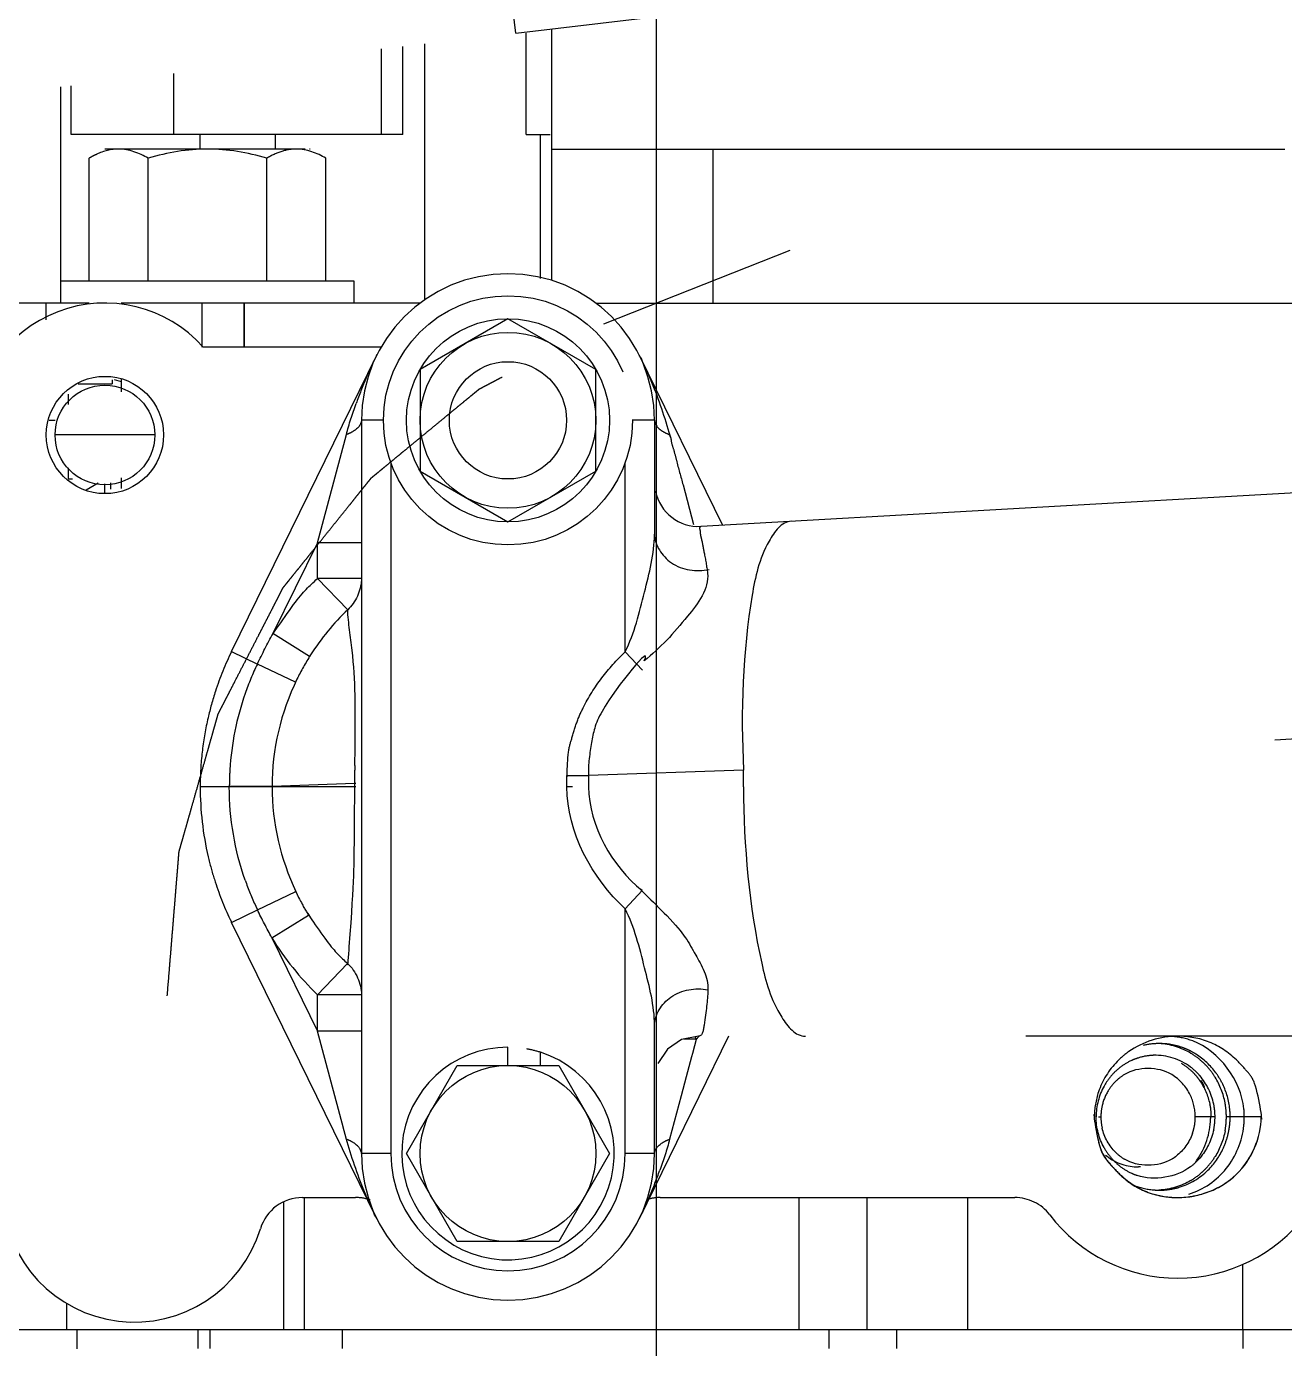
# Model space of a CAD drawing. Header units: millimetres. Extents: x 17886 to 18265, y -8727 to -7321.
# Drawn here: x 17967.622 to 17968.48, y -7871.482 to -7870.581 of the extents above; entities that cross this region are included whole.
import ezdxf

# ---------------------------------------------------------------- set-up
doc = ezdxf.new("R2010")
doc.units = ezdxf.units.MM
doc.linetypes.add('EPL_DASH', pattern=[1, 0.5, -0.5])
for name, color, linetype in [('09__COSM', 7, 'Continuous'), ('2630768_VG06DXF_CONTINUOUS_LINE', 7, 'Continuous'), ('3884027_DKREDXF_CONTINUOUS_LINE', 7, 'Continuous')]:
    doc.layers.add(name, color=color, linetype=linetype)
doc.layers.add('CRTANJE', color=4, linetype='Continuous', lineweight=30)

msp = doc.modelspace()

# ---------------------------------------------------------------- linework, layer by layer
at = {"layer": '09__COSM', "color": 2, "linetype": 'EPL_DASH'}
for p, q in [((17968.01555, -7870.78372), (17968.14268, -7870.73346)), ((17967.76159, -7874.16109), (17967.71776, -7871.24183))]:
    msp.add_line(p, q, dxfattribs=at)
msp.add_open_spline([(17967.71776, -7871.24183), (17967.71826, -7871.2357), (17967.71902, -7871.2265), (17967.72002, -7871.21423), (17967.72077, -7871.20503), (17967.72152, -7871.19583), (17967.72227, -7871.18663), (17967.72303, -7871.17743), (17967.72365, -7871.16976), (17967.72415, -7871.16363), (17967.72447, -7871.15979), (17967.72472, -7871.15673), (17967.72491, -7871.15443), (17967.72509, -7871.15213), (17967.72528, -7871.14983), (17967.72544, -7871.14791), (17967.72555, -7871.14657), (17967.72561, -7871.1458), (17967.72566, -7871.14523), (17967.7257, -7871.14475), (17967.72573, -7871.14436), (17967.72575, -7871.14413), (17967.72576, -7871.14393), (17967.72577, -7871.14381), (17967.72578, -7871.14372), (17967.7258, -7871.14362), (17967.72585, -7871.14346), (17967.72591, -7871.14323), (17967.72602, -7871.14287), (17967.72615, -7871.14241), (17967.72636, -7871.14167), (17967.72662, -7871.14076), (17967.72693, -7871.13966), (17967.72735, -7871.13819), (17967.72787, -7871.13635), (17967.72849, -7871.13415), (17967.72933, -7871.13121), (17967.73037, -7871.12754), (17967.73162, -7871.12313), (17967.73287, -7871.11873), (17967.73454, -7871.11285), (17967.73663, -7871.10551), (17967.73913, -7871.0967), (17967.74163, -7871.08789), (17967.74372, -7871.08054), (17967.74539, -7871.07467), (17967.74664, -7871.07026), (17967.74789, -7871.06586), (17967.74893, -7871.06219), (17967.74977, -7871.05925), (17967.75039, -7871.05705), (17967.75091, -7871.05521), (17967.75133, -7871.05374), (17967.75164, -7871.05264), (17967.75191, -7871.05172), (17967.75211, -7871.05099), (17967.75224, -7871.05053), (17967.75235, -7871.05016), (17967.75241, -7871.04993), (17967.75246, -7871.04977), (17967.75249, -7871.04968), (17967.75253, -7871.0496), (17967.75259, -7871.04949), (17967.75267, -7871.04932), (17967.75278, -7871.04911), (17967.75296, -7871.04878), (17967.75317, -7871.04836), (17967.75343, -7871.04785), (17967.75378, -7871.04718), (17967.75438, -7871.046), (17967.75525, -7871.04432), (17967.75629, -7871.0423), (17967.75733, -7871.04028), (17967.75837, -7871.03826), (17967.75975, -7871.03557), (17967.76148, -7871.03221), (17967.76425, -7871.02682), (17967.76771, -7871.02009), (17967.77187, -7871.01202), (17967.77602, -7871.00394), (17967.77949, -7870.99721), (17967.78226, -7870.99183), (17967.78433, -7870.98779), (17967.78641, -7870.98376), (17967.78849, -7870.97972), (17967.79022, -7870.97635), (17967.7916, -7870.97366), (17967.79264, -7870.97164), (17967.79351, -7870.96996), (17967.7942, -7870.96862), (17967.79472, -7870.96761), (17967.79524, -7870.9666), (17967.79567, -7870.96576), (17967.79602, -7870.96508), (17967.79624, -7870.96466), (17967.79641, -7870.96433), (17967.79654, -7870.96407), (17967.79665, -7870.96386), (17967.79672, -7870.96371), (17967.79677, -7870.96363), (17967.7968, -7870.96357), (17967.79684, -7870.96351), (17967.7969, -7870.96344), (17967.797, -7870.96331), (17967.79715, -7870.96313), (17967.79733, -7870.96291), (17967.79756, -7870.96262), (17967.79786, -7870.96225), (17967.79833, -7870.96167), (17967.79891, -7870.96094), (17967.79962, -7870.96006), (17967.80033, -7870.95918), (17967.80127, -7870.95801), (17967.80244, -7870.95655), (17967.80385, -7870.95479), (17967.80573, -7870.95245), (17967.80808, -7870.94953), (17967.81091, -7870.94602), (17967.81373, -7870.94251), (17967.81655, -7870.939), (17967.82031, -7870.93432), (17967.82501, -7870.92847), (17967.83066, -7870.92145), (17967.8363, -7870.91443), (17967.841, -7870.90858), (17967.84476, -7870.9039), (17967.84712, -7870.90097), (17967.849, -7870.89863), (17967.85041, -7870.89688), (17967.85182, -7870.89512), (17967.85323, -7870.89337), (17967.85441, -7870.89191), (17967.85523, -7870.89088), (17967.8557, -7870.8903), (17967.85605, -7870.88986), (17967.85635, -7870.88949), (17967.85658, -7870.8892), (17967.85673, -7870.88902), (17967.85684, -7870.88887), (17967.85692, -7870.88878), (17967.85698, -7870.8887), (17967.85704, -7870.88864), (17967.85717, -7870.88854), (17967.85735, -7870.88839), (17967.85764, -7870.88816), (17967.858, -7870.88786), (17967.85857, -7870.88738), (17967.85929, -7870.88679), (17967.86016, -7870.88608), (17967.86131, -7870.88513), (17967.86275, -7870.88395), (17967.86448, -7870.88253), (17967.86678, -7870.88063), (17967.86966, -7870.87826), (17967.87311, -7870.87542), (17967.87657, -7870.87257), (17967.88117, -7870.86878), (17967.88693, -7870.86404), (17967.89384, -7870.85835), (17967.90075, -7870.85267), (17967.9065, -7870.84793), (17967.91111, -7870.84413), (17967.91456, -7870.84129), (17967.91802, -7870.83845), (17967.9209, -7870.83608), (17967.9232, -7870.83418), (17967.92493, -7870.83276), (17967.92637, -7870.83157), (17967.92752, -7870.83063), (17967.92838, -7870.82991), (17967.9291, -7870.82932), (17967.92968, -7870.82885), (17967.93004, -7870.82855), (17967.93032, -7870.82831), (17967.9305, -7870.82817), (17967.93063, -7870.82806), (17967.9307, -7870.82801), (17967.93079, -7870.82797), (17967.93089, -7870.82791), (17967.93106, -7870.82782), (17967.93126, -7870.82772), (17967.9316, -7870.82754), (17967.93201, -7870.82733), (17967.93251, -7870.82707), (17967.93317, -7870.82672), (17967.93433, -7870.82611), (17967.93599, -7870.82525), (17967.93798, -7870.82421), (17967.93997, -7870.82317), (17967.94195, -7870.82214), (17967.94461, -7870.82075), (17967.94792, -7870.81902), (17967.95323, -7870.81625), (17967.95986, -7870.81279), (17967.96781, -7870.80864), (17967.97577, -7870.80449), (17967.98372, -7870.80033), (17967.99168, -7870.79618), (17968.00229, -7870.79064), (17968.01024, -7870.78649), (17968.01555, -7870.78372)], degree=3, knots=[0, 0, 0, 0, 0.03125, 0.046875, 0.0625, 0.078125, 0.09375, 0.109375, 0.125, 0.132812, 0.140625, 0.144531, 0.148438, 0.152344, 0.15625, 0.160156, 0.162109, 0.163086, 0.164062, 0.165039, 0.165527, 0.166016, 0.16626, 0.166504, 0.166626, 0.166748, 0.166992, 0.16748, 0.167969, 0.168945, 0.169922, 0.171875, 0.173828, 0.175781, 0.179688, 0.183594, 0.1875, 0.195312, 0.203125, 0.210938, 0.21875, 0.234375, 0.25, 0.265625, 0.28125, 0.289062, 0.296875, 0.304688, 0.3125, 0.316406, 0.320312, 0.324219, 0.326172, 0.328125, 0.330078, 0.331055, 0.332031, 0.33252, 0.333008, 0.333252, 0.333374, 0.333496, 0.33374, 0.333984, 0.334473, 0.334961, 0.335938, 0.336914, 0.337891, 0.339844, 0.34375, 0.347656, 0.351562, 0.355469, 0.359375, 0.367188, 0.375, 0.390625, 0.40625, 0.421875, 0.4375, 0.445312, 0.453125, 0.460938, 0.46875, 0.476562, 0.480469, 0.484375, 0.488281, 0.490234, 0.492188, 0.494141, 0.496094, 0.49707, 0.498047, 0.498535, 0.499023, 0.499512, 0.499756, 0.499878, 0.5, 0.500122, 0.500244, 0.500488, 0.500977, 0.501465, 0.501953, 0.50293, 0.503906, 0.505859, 0.507812, 0.509766, 0.511719, 0.515625, 0.519531, 0.523438, 0.53125, 0.539062, 0.546875, 0.554688, 0.5625, 0.578125, 0.59375, 0.609375, 0.625, 0.632812, 0.640625, 0.644531, 0.648438, 0.652344, 0.65625, 0.660156, 0.662109, 0.663086, 0.664062, 0.665039, 0.665527, 0.666016, 0.66626, 0.666504, 0.666626, 0.666748, 0.666992, 0.66748, 0.667969, 0.668945, 0.669922, 0.671875, 0.673828, 0.675781, 0.679688, 0.683594, 0.6875, 0.695312, 0.703125, 0.710938, 0.71875, 0.734375, 0.75, 0.765625, 0.78125, 0.789062, 0.796875, 0.804688, 0.8125, 0.816406, 0.820312, 0.824219, 0.826172, 0.828125, 0.830078, 0.831055, 0.832031, 0.83252, 0.833008, 0.833252, 0.833374, 0.833496, 0.83374, 0.833984, 0.834473, 0.834961, 0.835938, 0.836914, 0.837891, 0.839844, 0.84375, 0.847656, 0.851562, 0.855469, 0.859375, 0.867188, 0.875, 0.890625, 0.90625, 0.921875, 0.9375, 0.953125, 0.96875, 1, 1, 1, 1], dxfattribs=at)
at = {"layer": '2630768_VG06DXF_CONTINUOUS_LINE', "color": 7, "linetype": 'EPL_DASH'}
msp.add_line((17967.65637, -7871.48274), (17967.65617, -7871.46946), dxfattribs=at)
at = {"layer": '3884027_DKREDXF_CONTINUOUS_LINE', "color": 7, "linetype": 'EPL_DASH'}
for p, q in [((17967.95559, -7870.58537), (17967.87919, -7869.93987)), ((17967.74019, -7870.66446), (17967.74019, -7870.65446)), ((17967.65692, -7870.82446), (17967.6802, -7870.82446)), ((17967.63709, -7870.84946), (17967.6412, -7870.84946)), ((17967.78928, -7871.09914), (17967.76008, -7871.09914)), ((17967.78928, -7871.09946), (17967.76008, -7871.09946)), ((17967.9502, -7871.28946), (17967.9502, -7871.27696)), ((17967.97227, -7871.28946), (17967.97227, -7871.2804)), ((17968.35311, -7871.32446), (17968.3547, -7871.32446)), ((17968.43003, -7871.32446), (17968.4191, -7871.32446)), ((17967.5852, -7871.46946), (17967.74676, -7871.46946)), ((17967.73866, -7871.46946), (17967.73866, -7871.48246)), ((17967.74676, -7871.46946), (17967.74676, -7871.48246)), ((17968.16898, -7871.46946), (17968.16898, -7871.48246)), ((17968.16898, -7871.46946), (17968.45152, -7871.46946)), ((17968.45152, -7871.46946), (17968.45152, -7871.48246))]:
    msp.add_line(p, q, dxfattribs=at)
at = {"layer": '3884027_DKREDXF_CONTINUOUS_LINE', "color": 6, "linetype": 'EPL_DASH'}
for p, q in [((17966.96252, -7870.70291), (17968.35282, -7870.53835)), ((17967.96259, -7870.65446), (17967.96259, -7870.58537)), ((17967.9802, -7870.75409), (17967.9802, -7870.58246)), ((17967.86401, -7870.65446), (17967.86401, -7870.59621)), ((17967.87853, -7870.65446), (17967.87853, -7870.59449)), ((17967.89347, -7870.76714), (17967.89347, -7870.59272)), ((17967.7222, -7870.65446), (17967.7222, -7870.61299)), ((17967.6452, -7870.76946), (17967.6452, -7870.62211)), ((17967.6522, -7870.65446), (17967.6522, -7870.62128)), ((17967.87853, -7870.65446), (17967.6522, -7870.65446)), ((17967.7915, -7870.66446), (17967.7915, -7870.65446)), ((17967.96259, -7870.65446), (17967.97897, -7870.65446)), ((17967.97237, -7870.75273), (17967.97237, -7870.65446)), ((17967.81177, -7870.66446), (17967.6752, -7870.66446)), ((17967.81519, -7870.66446), (17967.81481, -7870.66446)), ((17967.9802, -7870.66446), (17968.9852, -7870.66446)), ((17968.0902, -7870.76946), (17968.0902, -7870.66446)), ((17967.66437, -7870.75446), (17967.66437, -7870.67071)), ((17967.70478, -7870.75446), (17967.70478, -7870.67071)), ((17967.78561, -7870.75446), (17967.78561, -7870.67071)), ((17967.82603, -7870.75446), (17967.82603, -7870.67071)), ((17967.8452, -7870.75446), (17967.6452, -7870.75446)), ((17967.8452, -7870.76946), (17967.8452, -7870.75446)), ((17967.66445, -7870.76946), (17967.5752, -7870.76946)), ((17967.6352, -7870.78088), (17967.6352, -7870.76946)), ((17967.89024, -7870.76946), (17967.6862, -7870.76946)), ((17967.74133, -7870.76946), (17967.74133, -7870.79946)), ((17967.7702, -7870.79946), (17967.7702, -7870.76946)), ((17967.77026, -7870.76946), (17967.77026, -7870.79946)), ((17968.01018, -7870.76946), (17968.8302, -7870.76946)), ((17967.9502, -7870.78018), (17967.8902, -7870.81482)), ((17968.0102, -7870.81482), (17967.9502, -7870.78018)), ((17967.86361, -7870.79946), (17967.74228, -7870.79946)), ((17967.76162, -7871.00706), (17967.86044, -7870.80537)), ((17968.04, -7870.80546), (17968.03999, -7870.80544)), ((17968.04, -7870.80546), (17968.09656, -7870.92091)), ((17967.6802, -7870.82178), (17967.6802, -7870.82446)), ((17967.68141, -7870.82169), (17967.6862, -7870.82287)), ((17967.6862, -7870.82135), (17967.6862, -7870.83005)), ((17967.8902, -7870.81482), (17967.8902, -7870.8841)), ((17968.0102, -7870.8841), (17968.0102, -7870.81482)), ((17967.6502, -7870.83168), (17967.6502, -7870.83856)), ((17967.8502, -7870.84946), (17967.8502, -7871.34946)), ((17967.8654, -7870.84946), (17967.8502, -7870.84946)), ((17968.0502, -7870.84946), (17968.035, -7870.84946)), ((17968.0502, -7870.84946), (17968.0502, -7870.92719)), ((17967.8202, -7870.93296), (17967.83999, -7870.85916)), ((17967.7092, -7870.85946), (17967.6412, -7870.85946)), ((17967.6502, -7870.8819), (17967.6502, -7870.88946)), ((17967.8702, -7870.87814), (17967.8702, -7871.34946)), ((17967.8902, -7870.8841), (17967.9502, -7870.91874)), ((17967.9502, -7870.91874), (17968.0102, -7870.8841)), ((17968.0302, -7871.00737), (17968.0302, -7870.87814)), ((17968.08189, -7870.92174), (17968.76725, -7870.88295)), ((17967.6502, -7870.88946), (17967.6531, -7870.88946)), ((17967.66233, -7870.89689), (17967.67065, -7870.89208)), ((17967.6752, -7870.89964), (17967.6752, -7870.89272)), ((17967.6792, -7870.89649), (17967.6792, -7870.89197)), ((17967.6862, -7870.88869), (17967.6862, -7870.89599)), ((17968.06961, -7870.8935), (17968.07683, -7870.9204)), ((17967.8202, -7870.93296), (17967.78986, -7870.99487)), ((17967.8202, -7870.95732), (17967.8202, -7870.93296)), ((17967.8502, -7870.93296), (17967.8202, -7870.93296)), ((17967.84084, -7870.97858), (17967.8202, -7870.95732)), ((17967.8502, -7870.95732), (17967.8202, -7870.95732)), ((17967.81489, -7871.01051), (17967.78986, -7870.99487)), ((17967.76162, -7871.00706), (17967.77921, -7871.01568)), ((17968.0302, -7871.00737), (17968.04202, -7871.01983)), ((17967.80531, -7871.02796), (17967.77921, -7871.01568)), ((17968.97265, -7871.03922), (17968.11093, -7871.08798)), ((17967.99041, -7871.09946), (17967.99041, -7871.09165)), ((17967.99041, -7871.09165), (17968.00508, -7871.09165)), ((17968.11093, -7871.08798), (17968.00508, -7871.09165)), ((17968.00508, -7871.09165), (17968.00508, -7871.09946)), ((17968.11093, -7871.09946), (17968.11093, -7871.08798)), ((17967.76008, -7871.09946), (17967.7402, -7871.09946)), ((17967.84573, -7871.09718), (17967.78928, -7871.09914)), ((17967.84639, -7871.09946), (17967.78928, -7871.09946)), ((17967.84573, -7871.09946), (17967.84573, -7871.09718)), ((17967.84639, -7871.09718), (17967.84573, -7871.09718)), ((17969.9942, -7871.09946), (17967.99041, -7871.09946)), ((17967.77926, -7871.18321), (17967.80541, -7871.17085)), ((17968.0302, -7871.18263), (17968.04167, -7871.17016)), ((17967.76162, -7871.19186), (17967.77926, -7871.18321)), ((17968.0302, -7871.34946), (17968.0302, -7871.18263)), ((17967.8604, -7871.39346), (17967.76162, -7871.19186)), ((17967.78901, -7871.2023), (17967.81413, -7871.18688)), ((17967.78901, -7871.2023), (17967.8202, -7871.26596)), ((17967.8202, -7871.24117), (17967.84079, -7871.21992)), ((17967.8202, -7871.26596), (17967.8202, -7871.24117)), ((17967.8502, -7871.24117), (17967.8202, -7871.24117)), ((17968.0502, -7871.34946), (17968.0502, -7871.26192)), ((17967.8502, -7871.26596), (17967.8202, -7871.26596)), ((17967.83795, -7871.33214), (17967.8202, -7871.26596)), ((17968.10075, -7871.26946), (17968.03995, -7871.39355)), ((17968.07887, -7871.2709), (17968.07611, -7871.28121)), ((17968.80359, -7871.26946), (17968.0802, -7871.26946)), ((17968.07611, -7871.28121), (17968.07549, -7871.2835)), ((17967.88092, -7871.34946), (17967.91556, -7871.28946)), ((17967.91556, -7871.28946), (17967.98484, -7871.28946)), ((17967.98484, -7871.28946), (17968.01948, -7871.34946)), ((17968.07549, -7871.2835), (17968.07186, -7871.29706)), ((17968.07186, -7871.29706), (17968.06838, -7871.31001)), ((17968.06838, -7871.31001), (17968.0604, -7871.33976)), ((17968.43258, -7871.32446), (17968.43003, -7871.32446)), ((17968.46414, -7871.32446), (17968.44031, -7871.32446)), ((17967.8702, -7871.34946), (17967.8502, -7871.34946)), ((17967.91556, -7871.40946), (17967.88092, -7871.34946)), ((17968.01948, -7871.34946), (17967.98484, -7871.40946)), ((17968.0502, -7871.34946), (17968.0302, -7871.34946)), ((17967.7972, -7871.46946), (17967.7972, -7871.38232)), ((17967.80998, -7871.37946), (17967.84627, -7871.37946)), ((17967.81141, -7871.46946), (17967.81141, -7871.37946)), ((17968.05412, -7871.37946), (17968.29595, -7871.37946)), ((17968.14874, -7871.46946), (17968.14874, -7871.37946)), ((17968.1952, -7871.46946), (17968.1952, -7871.37946)), ((17968.26397, -7871.46946), (17968.26397, -7871.37946)), ((17967.8604, -7871.39346), (17967.86041, -7871.39348)), ((17967.98484, -7871.40946), (17967.91556, -7871.40946)), ((17968.45152, -7871.46946), (17968.45152, -7871.42514)), ((17967.6492, -7871.46946), (17967.6492, -7871.45182)), ((17967.74676, -7871.46946), (17968.16898, -7871.46946)), ((17967.83707, -7871.46946), (17967.83707, -7871.48246)), ((17968.2152, -7871.46946), (17968.2152, -7871.48246)), ((17968.45152, -7871.46946), (17968.87888, -7871.46946))]:
    msp.add_line(p, q, dxfattribs=at)
msp.add_lwpolyline([(17968.08024, -7871.26946), (17968.06863, -7871.27178), (17968.05894, -7871.27829), (17968.05246, -7871.28802)], dxfattribs=at)
for centre, radius in [((17967.9502, -7870.84946), 0.085), ((17967.9502, -7870.84946), 0.06), ((17967.9502, -7870.84946), 0.04), ((17967.6752, -7870.85946), 0.04), ((17967.9502, -7871.34946), 0.06)]:
    msp.add_circle(centre, radius, dxfattribs=at)
at = {"layer": '3884027_DKREDXF_CONTINUOUS_LINE', "color": 7, "linetype": 'EPL_DASH'}
for centre, radius in [((17967.9502, -7870.84946), 0.06928), ((17967.6752, -7870.85946), 0.034)]:
    msp.add_circle(centre, radius, dxfattribs=at)
at = {"layer": '3884027_DKREDXF_CONTINUOUS_LINE', "color": 6, "linetype": 'EPL_DASH'}
for centre, radius, start, end in [((17967.9502, -7870.84946), 0.1, 0, 180), ((17967.6752, -7870.85946), 0.09, 41.81031, 180), ((17968.15708, -7870.94926), 0.32979, 157.03254, 160.29451), ((17968.49626, -7870.7312), 0.45425, 196.14062, 196.36179), ((17968.08019, -7870.89179), 0.02999, 191.61566, 273.25129), ((17967.95726, -7871.09986), 0.16811, 133.82965, 147.47971), ((17967.9502, -7871.09946), 0.21, 153.89612, 161.90346), ((17967.95351, -7871.09799), 0.16395, 147.32542, 153.95274), ((17967.95072, -7871.09855), 0.19048, 154.20998, 160.75873), ((17967.95359, -7871.09956), 0.19353, 160.75761, 176.50161), ((17967.9502, -7871.09946), 0.21, 167.00161, 173.13113), ((17962.55531, -7871.02924), 5.29075, 359.39753, 359.58424), ((17967.95969, -7871.09955), 0.19961, 176.61192, 179.8843), ((17968.45665, -7871.09146), 0.61091, 179.38131, 179.68358), ((17967.9502, -7871.09946), 0.21, 179.32066, 179.93797), ((17967.9502, -7871.09946), 0.21, 193.11063, 197.45774), ((17967.9531, -7871.09918), 0.19307, 199.32622, 205.01075), ((17968.01863, -7871.06861), 0.26539, 205.01027, 205.58436), ((17967.9502, -7871.09946), 0.21, 205.48222, 206.10388), ((17967.95952, -7871.09743), 0.20018, 211.59278, 225.89423), ((17968.08002, -7872.43816), 1.16671, 90.06359, 90.48827), ((17968.17753, -7871.3589), 0.13195, 137.81825, 138.4881), ((17968.23444, -7871.41042), 0.20871, 137.50664, 137.82813), ((17967.9502, -7871.34946), 0.0725, 90, 72.27647), ((17968.40621, -7871.32622), 0.05652, 125.10788, 135.55516), ((17968.39447, -7871.32105), 0.04656, 91.74233, 103.54069), ((17968.39452, -7871.32187), 0.04738, 89.89531, 91.76657), ((17968.39452, -7871.32209), 0.0476, 85.63843, 89.89394), ((17968.39451, -7871.32219), 0.04771, 83.61026, 85.63979), ((17968.39451, -7871.32218), 0.0477, 81.59408, 83.61041), ((17968.39456, -7871.32187), 0.04738, 71.28277, 81.60154), ((17968.39496, -7871.32066), 0.04611, 64.01611, 71.26969), ((17968.39476, -7871.321), 0.0465, 57.75901, 63.97616), ((17968.39128, -7871.32275), 0.04847, 48.10091, 59.10242), ((17968.39087, -7871.3232), 0.04908, 42.64371, 48.1026), ((17968.39025, -7871.32374), 0.04989, 31.82475, 42.61676), ((17968.38807, -7871.32398), 0.03326, 134.38693, 147.56298), ((17968.38744, -7871.32338), 0.03239, 120.9121, 134.33327), ((17968.38019, -7871.3236), 0.04926, 25.72809, 29.05101), ((17968.39284, -7871.32395), 0.04999, 25.7645, 36.12467), ((17968.38015, -7871.32362), 0.04931, 23.15582, 25.7203), ((17968.38934, -7871.32449), 0.03464, 167.12185, 179.94524), ((17968.38848, -7871.32447), 0.05183, 0.01006, 10.52944), ((17968.3912, -7871.32449), 0.0517, 2.51829, 5.83471), ((17968.39646, -7871.32454), 0.0561, 4.23253, 5.71754), ((17968.38067, -7871.32445), 0.04894, 356.18572, 359.98818), ((17968.38848, -7871.32445), 0.05183, 349.47056, 359.98994), ((17968.39212, -7871.32432), 0.05078, 351.36058, 356.2535), ((17968.39354, -7871.32443), 0.04936, 356.26675, 358.14127), ((17968.3916, -7871.32447), 0.0513, 1.25128, 2.51599), ((17968.39442, -7871.32446), 0.04848, 358.14119, 359.99712), ((17968.39188, -7871.32446), 0.05102, 0.00062, 1.25133), ((17968.39819, -7871.32444), 0.05437, 355.34757, 359.98343), ((17968.39759, -7871.32447), 0.05496, 0.01206, 4.24252), ((17967.14252, -7871.52399), 0.72139, 14.79649, 15.00398), ((17968.39046, -7871.32407), 0.05246, 345.3642, 351.36049), ((17968.39677, -7871.32434), 0.05579, 353.73536, 355.36132), ((17967.40414, -7871.46772), 0.45425, 16.14062, 16.36179), ((17968.38986, -7871.32392), 0.05308, 335.40386, 345.37653), ((17967.9502, -7871.34946), 0.1, 180, 0), ((17967.9502, -7871.34946), 0.08, 180, 0), ((17968.39025, -7871.32518), 0.04989, 317.38324, 328.17525), ((17967.74331, -7871.24966), 0.32979, 337.03254, 340.29451), ((17968.37889, -7871.32737), 0.03109, 270.06407, 275.28143), ((17968.39128, -7871.32617), 0.04847, 300.89758, 311.89909), ((17968.39087, -7871.32572), 0.04908, 311.8974, 317.35629), ((17968.40088, -7871.33258), 0.04539, 233.36311, 236.82951), ((17968.3948, -7871.32824), 0.04618, 275.18516, 283.57359), ((17968.39487, -7871.32865), 0.04577, 283.60111, 286.70008), ((17967.6952, -7871.37446), 0.09, 183.18474, 343.04224), ((17967.80998, -7871.40946), 0.03, 90, 163.04224), ((17967.84627, -7871.40946), 0.03, 70.79541, 90), ((17968.05412, -7871.40946), 0.03, 90, 105.36412), ((17968.29595, -7871.40946), 0.03, 37.3832, 90), ((17968.3947, -7871.32674), 0.04769, 263.91593, 266.90596), ((17968.39469, -7871.32686), 0.04757, 266.90548, 269.89482), ((17968.39469, -7871.32724), 0.0472, 269.89062, 275.20022), ((17968.4072, -7871.32446), 0.11, 217.3832, 322.6168)]:
    msp.add_arc(centre, radius, start, end, dxfattribs=at)
at = {"layer": '3884027_DKREDXF_CONTINUOUS_LINE', "color": 7, "linetype": 'EPL_DASH'}
for centre, radius, start, end in [((17967.9502, -7871.09946), 0.21, 161.90346, 167.00161), ((17967.9502, -7871.09946), 0.21, 173.13113, 179.32066), ((17967.9502, -7871.09946), 0.21, 179.93797, 193.11063), ((17967.9502, -7871.09946), 0.21, 197.45774, 205.48222), ((17967.9502, -7871.34946), 0.0725, 72.27647, 79.87807), ((17968.39206, -7871.32195), 0.0395, 95.12905, 108.58072), ((17968.39201, -7871.32166), 0.0392, 91.86376, 95.09286), ((17968.39296, -7871.32339), 0.04121, 126.98759, 138.9905), ((17968.39244, -7871.32274), 0.04037, 114.78335, 126.95179), ((17968.39215, -7871.32218), 0.03974, 108.59922, 114.75265), ((17968.38881, -7871.32307), 0.04077, 47.00678, 59.09429), ((17968.39107, -7871.32339), 0.04121, 41.0095, 53.01241), ((17968.39364, -7871.32395), 0.04208, 139.02227, 150.85802), ((17968.38843, -7871.32347), 0.04132, 41.00707, 47.0023), ((17968.3881, -7871.32376), 0.04176, 35.05776, 41.01131), ((17968.38648, -7871.32447), 0.04355, 0.01339, 11.58055), ((17968.38903, -7871.32447), 0.04355, 0.01339, 11.58055), ((17968.38934, -7871.32443), 0.03464, 180.05476, 192.87815), ((17968.38452, -7871.32445), 0.03458, 347.13547, 359.98163), ((17968.38903, -7871.32445), 0.04355, 348.41945, 359.98661), ((17968.3849, -7871.32452), 0.03418, 340.62992, 347.11237), ((17968.39364, -7871.32496), 0.04208, 209.14198, 220.97773), ((17968.39296, -7871.32552), 0.04121, 221.0095, 233.01241), ((17968.38744, -7871.32553), 0.03239, 225.66673, 239.0879), ((17968.38651, -7871.32575), 0.03213, 300.87096, 307.62378), ((17968.39107, -7871.32552), 0.04121, 306.98759, 318.9905), ((17968.39244, -7871.32618), 0.04037, 233.04821, 245.21665), ((17968.39215, -7871.32674), 0.03974, 245.24735, 251.40078)]:
    msp.add_arc(centre, radius, start, end, dxfattribs=at)
at = {"layer": '3884027_DKREDXF_CONTINUOUS_LINE', "color": 6, "linetype": 'EPL_DASH'}
for points, knots in [([(17967.66962, -7870.66799), (17967.66873, -7870.6684), (17967.66696, -7870.66926), (17967.66523, -7870.67021), (17967.66437, -7870.67071)], [0, 0, 0, 0, 0.495584, 1, 1, 1, 1]), ([(17967.85343, -7870.82058), (17967.85401, -7870.81923), (17967.85565, -7870.81545), (17967.86225, -7870.80167), (17967.86044, -7870.80537)], [0, 0, 0, 0, 0.262446, 1, 1, 1, 1]), ([(17968.03975, -7870.80495), (17968.03934, -7870.80515), (17968.04123, -7870.80692), (17968.04163, -7870.80972), (17968.0447, -7870.81493), (17968.04625, -7870.81899), (17968.0472, -7870.82123)], [0, 0, 0, 0, 0.075364, 0.248778, 0.591429, 1, 1, 1, 1]), ([(17967.8502, -7870.84946), (17967.8502, -7870.85269), (17967.84573, -7870.85675), (17967.84148, -7870.8586), (17967.83999, -7870.85916)], [0, 0, 0, 0, 0.670471, 1, 1, 1, 1]), ([(17968.0502, -7870.84946), (17968.0502, -7870.85269), (17968.05467, -7870.85675), (17968.05892, -7870.8586), (17968.0604, -7870.85916)], [0, 0, 0, 0, 0.670471, 1, 1, 1, 1]), ([(17968.06025, -7870.85862), (17968.05982, -7870.85886), (17968.06139, -7870.8609), (17968.06134, -7870.86398), (17968.0634, -7870.86976), (17968.0658, -7870.87972), (17968.0681, -7870.88788), (17968.06961, -7870.8935)], [0, 0, 0, 0, 0.040757, 0.132584, 0.302965, 0.516495, 1, 1, 1, 1]), ([(17968.06025, -7870.85862), (17968.06005, -7870.85874), (17968.06087, -7870.8598), (17968.06074, -7870.86046), (17968.0609, -7870.86103)], [0, 0, 0, 0, 0.283712, 1, 1, 1, 1]), ([(17968.0604, -7870.85916), (17968.06038, -7870.85907), (17968.06008, -7870.85808), (17968.06071, -7870.86032), (17968.0609, -7870.86103)], [0, 0, 0, 0, 0.114592, 1, 1, 1, 1]), ([(17968.08189, -7870.92174), (17968.0822, -7870.92172), (17968.08039, -7870.92246), (17968.08133, -7870.92416), (17968.08121, -7870.92666), (17968.08258, -7870.93195), (17968.08428, -7870.941), (17968.08579, -7870.94897), (17968.08635, -7870.95365)], [0, 0, 0, 0, 0.027988, 0.074892, 0.151866, 0.259939, 0.568783, 1, 1, 1, 1]), ([(17968.14354, -7870.91825), (17968.13674, -7870.91863), (17968.12278, -7870.93788), (17968.11086, -7870.9937), (17968.10882, -7871.04826), (17968.11093, -7871.08798)], [0, 0, 0, 0, 0.114486, 0.331368, 1, 1, 1, 1]), ([(17968.0302, -7871.00737), (17968.03647, -7870.99459), (17968.04288, -7870.96755), (17968.05011, -7870.94058), (17968.0502, -7870.9272)], [0, 0, 0, 0, 0.515386, 1, 1, 1, 1]), ([(17968.0502, -7870.92682), (17968.0502, -7870.93444), (17968.06072, -7870.95072), (17968.07884, -7870.95297), (17968.08737, -7870.95121)], [0, 0, 0, 0, 0.466543, 1, 1, 1, 1]), ([(17967.78986, -7870.99487), (17967.78558, -7871.00172), (17967.80778, -7870.96803), (17967.81442, -7870.96293), (17967.8202, -7870.95732)], [0, 0, 0, 0, 0.500743, 1, 1, 1, 1]), ([(17968.08635, -7870.95365), (17968.08744, -7870.96442), (17968.07009, -7870.987), (17968.05418, -7871.00476), (17968.043, -7871.01342)], [0, 0, 0, 0, 0.433593, 1, 1, 1, 1]), ([(17967.84593, -7871.06763), (17967.84607, -7871.04715), (17967.84635, -7871.01727), (17967.84126, -7870.98785), (17967.84083, -7870.97858)], [0, 0, 0, 0, 0.688191, 1, 1, 1, 1]), ([(17968.043, -7871.01342), (17968.04976, -7871.00011), (17968.01164, -7871.04554), (17968.00721, -7871.06801), (17968.00485, -7871.08414), (17968.00508, -7871.09165)], [0, 0, 0, 0, 0.49858, 0.749165, 1, 1, 1, 1]), ([(17967.99041, -7871.09165), (17967.99041, -7871.09582), (17967.99081, -7871.07593), (17967.99314, -7871.06864), (17967.99659, -7871.05612), (17968.00292, -7871.04186), (17968.01362, -7871.02466), (17968.02441, -7871.01286), (17968.0302, -7871.00737)], [0, 0, 0, 0, 0.130514, 0.250571, 0.375158, 0.500232, 0.750061, 1, 1, 1, 1]), ([(17968.11093, -7871.09946), (17968.11093, -7871.13974), (17968.116, -7871.19487), (17968.13107, -7871.25065), (17968.14624, -7871.26946), (17968.15314, -7871.26946)], [0, 0, 0, 0, 0.668168, 0.885547, 1, 1, 1, 1]), ([(17967.84079, -7871.21992), (17967.84082, -7871.22371), (17967.84559, -7871.15947), (17967.8451, -7871.15556), (17967.8455, -7871.12901)], [0, 0, 0, 0, 0.124896, 1, 1, 1, 1]), ([(17968.04167, -7871.17016), (17968.03561, -7871.16493), (17968.06915, -7871.19622), (17968.075, -7871.2092), (17968.08734, -7871.22945), (17968.08652, -7871.23778)], [0, 0, 0, 0, 0.291407, 0.695318, 1, 1, 1, 1]), ([(17967.80541, -7871.17085), (17967.80502, -7871.17005), (17967.81083, -7871.18174), (17967.81139, -7871.18247), (17967.81413, -7871.18688)], [0, 0, 0, 0, 0.14609, 1, 1, 1, 1]), ([(17967.81413, -7871.18688), (17967.81035, -7871.18089), (17967.82984, -7871.21052), (17967.83566, -7871.21502), (17967.84079, -7871.21992)], [0, 0, 0, 0, 0.499524, 1, 1, 1, 1]), ([(17968.0502, -7871.26193), (17968.05014, -7871.24869), (17968.04302, -7871.22197), (17968.03656, -7871.19521), (17968.0302, -7871.18263)], [0, 0, 0, 0, 0.48443, 1, 1, 1, 1]), ([(17968.0502, -7871.26219), (17968.0502, -7871.25473), (17968.06042, -7871.23876), (17968.0781, -7871.23627), (17968.08652, -7871.23778)], [0, 0, 0, 0, 0.465787, 1, 1, 1, 1]), ([(17968.08652, -7871.23778), (17968.08646, -7871.24587), (17968.08489, -7871.25384), (17968.08301, -7871.26946), (17968.0802, -7871.26946)], [0, 0, 0, 0, 0.742185, 1, 1, 1, 1]), ([(17968.07771, -7871.27007), (17968.07786, -7871.27032), (17968.07817, -7871.27079), (17968.07853, -7871.27124), (17968.07873, -7871.27145)], [0, 0, 0, 0, 0.49875, 1, 1, 1, 1]), ([(17968.46414, -7871.32446), (17968.46543, -7871.33211), (17968.46211, -7871.3023), (17968.45444, -7871.29341), (17968.44457, -7871.28232), (17968.42942, -7871.27208), (17968.41447, -7871.26948), (17968.4072, -7871.26946)], [0, 0, 0, 0, 0.265755, 0.379214, 0.498214, 0.750717, 1, 1, 1, 1]), ([(17968.35026, -7871.32446), (17968.34896, -7871.31681), (17968.35229, -7871.34662), (17968.35995, -7871.35551), (17968.36982, -7871.3666), (17968.385, -7871.37682), (17968.40724, -7871.38082), (17968.42916, -7871.37666), (17968.45416, -7871.36119), (17968.46403, -7871.33872), (17968.46414, -7871.32446)], [0, 0, 0, 0, 0.133736, 0.190832, 0.250716, 0.377782, 0.503229, 0.628761, 0.754257, 1, 1, 1, 1]), ([(17968.35026, -7871.32446), (17968.34896, -7871.31681), (17968.35229, -7871.34662), (17968.35995, -7871.35551), (17968.36982, -7871.3666), (17968.385, -7871.37682), (17968.40724, -7871.38082), (17968.42916, -7871.37666), (17968.45416, -7871.36119), (17968.46403, -7871.33872), (17968.46414, -7871.32446)], [0, 0, 0, 0, 0.133736, 0.190832, 0.250716, 0.377782, 0.503229, 0.628761, 0.754257, 1, 1, 1, 1]), ([(17968.4072, -7871.37946), (17968.4215, -7871.3795), (17968.45137, -7871.36834), (17968.46403, -7871.33872), (17968.46414, -7871.32446)], [0, 0, 0, 0, 0.500807, 1, 1, 1, 1]), ([(17967.83932, -7871.33724), (17967.83909, -7871.33639), (17967.83864, -7871.33469), (17967.83818, -7871.33299), (17967.83795, -7871.33214)], [0, 0, 0, 0, 0.499405, 1, 1, 1, 1]), ([(17968.41478, -7871.37712), (17968.42461, -7871.37406), (17968.44298, -7871.36147), (17968.45108, -7871.34089), (17968.45223, -7871.33043)], [0, 0, 0, 0, 0.494708, 1, 1, 1, 1]), ([(17967.8502, -7871.34946), (17967.8502, -7871.34623), (17967.84573, -7871.34217), (17967.84148, -7871.34032), (17967.83999, -7871.33976)], [0, 0, 0, 0, 0.670471, 1, 1, 1, 1]), ([(17968.0502, -7871.34946), (17968.0502, -7871.34623), (17968.05467, -7871.34217), (17968.05892, -7871.34032), (17968.0604, -7871.33976)], [0, 0, 0, 0, 0.670471, 1, 1, 1, 1]), ([(17968.35308, -7871.34155), (17968.35352, -7871.34336), (17968.35503, -7871.34886), (17968.35834, -7871.35369), (17968.36089, -7871.35653)], [0, 0, 0, 0, 0.327688, 1, 1, 1, 1]), ([(17968.36089, -7871.35653), (17968.3615, -7871.35721), (17968.36276, -7871.3586), (17968.36404, -7871.35998), (17968.3647, -7871.36069)], [0, 0, 0, 0, 0.484449, 1, 1, 1, 1]), ([(17967.86065, -7871.39396), (17967.86105, -7871.39376), (17967.85917, -7871.39199), (17967.85876, -7871.3892), (17967.85569, -7871.38399), (17967.85415, -7871.37993), (17967.8532, -7871.37769)], [0, 0, 0, 0, 0.075364, 0.248778, 0.591429, 1, 1, 1, 1]), ([(17968.04696, -7871.37834), (17968.04639, -7871.37969), (17968.04474, -7871.38347), (17968.03814, -7871.39724), (17968.03995, -7871.39355)], [0, 0, 0, 0, 0.262446, 1, 1, 1, 1])]:
    msp.add_open_spline(points, degree=3, knots=knots, dxfattribs=at)
for points in [[(17967.68458, -7870.66446), (17967.67945, -7870.66446), (17967.67429, -7870.66588), (17967.66962, -7870.66799)], [(17967.70478, -7870.67071), (17967.69868, -7870.66719), (17967.69163, -7870.66446), (17967.68458, -7870.66446)], [(17967.7452, -7870.66446), (17967.73157, -7870.66446), (17967.71788, -7870.66693), (17967.70478, -7870.67071)], [(17967.78561, -7870.67071), (17967.77252, -7870.66693), (17967.75883, -7870.66446), (17967.7452, -7870.66446)], [(17967.79591, -7870.66605), (17967.79232, -7870.66718), (17967.78888, -7870.66883), (17967.78561, -7870.67071)], [(17967.80582, -7870.66446), (17967.80247, -7870.66446), (17967.7991, -7870.66504), (17967.79591, -7870.66605)], [(17967.82603, -7870.67071), (17967.81992, -7870.66719), (17967.81287, -7870.66446), (17967.80582, -7870.66446)], [(17968.0472, -7870.82123), (17968.05219, -7870.83302), (17968.05635, -7870.84518), (17968.05991, -7870.85748)], [(17967.83999, -7870.85916), (17967.84168, -7870.85199), (17967.84412, -7870.845), (17967.8466, -7870.83806)], [(17967.85018, -7870.95843), (17967.84989, -7870.96582), (17967.84627, -7870.97355), (17967.84084, -7870.97858)], [(17967.77921, -7871.01568), (17967.78246, -7871.0086), (17967.78627, -7871.00179), (17967.78986, -7870.99487)], [(17967.80621, -7871.026), (17967.79529, -7871.04852), (17967.78906, -7871.07412), (17967.78928, -7871.09914)], [(17967.84573, -7871.09718), (17967.8458, -7871.09415), (17967.84573, -7871.09112), (17967.84575, -7871.08809)], [(17967.7709, -7871.16308), (17967.76379, -7871.14278), (17967.76006, -7871.12097), (17967.76008, -7871.09946)], [(17967.78928, -7871.09946), (17967.78919, -7871.12385), (17967.79512, -7871.14873), (17967.80541, -7871.17085)], [(17967.8455, -7871.12901), (17967.84566, -7871.11916), (17967.8455, -7871.10931), (17967.84573, -7871.09946)], [(17968.0302, -7871.18263), (17968.00757, -7871.16183), (17967.99041, -7871.13019), (17967.99041, -7871.09946)], [(17968.00508, -7871.09946), (17968.00553, -7871.12599), (17968.02103, -7871.15349), (17968.04167, -7871.17016)], [(17967.78901, -7871.2023), (17967.78573, -7871.19596), (17967.78226, -7871.1897), (17967.77926, -7871.18321)], [(17967.84079, -7871.21992), (17967.8465, -7871.22516), (17967.8502, -7871.23343), (17967.8502, -7871.24117)], [(17968.4072, -7871.26946), (17968.39549, -7871.26943), (17968.38328, -7871.27325), (17968.3737, -7871.27998)], [(17968.41745, -7871.27272), (17968.41284, -7871.271), (17968.40793, -7871.26996), (17968.40303, -7871.26962)], [(17968.45228, -7871.31896), (17968.45036, -7871.29975), (17968.43553, -7871.27945), (17968.41745, -7871.27272)], [(17968.41616, -7871.28116), (17968.40963, -7871.27725), (17968.40192, -7871.27489), (17968.39431, -7871.27452)], [(17968.43322, -7871.29448), (17968.42954, -7871.28944), (17968.42485, -7871.285), (17968.41957, -7871.28167)], [(17968.36585, -7871.28664), (17968.36015, -7871.29247), (17968.35562, -7871.29974), (17968.35304, -7871.30747)], [(17968.403, -7871.29559), (17968.39379, -7871.29009), (17968.38001, -7871.29009), (17968.3708, -7871.29559)], [(17968.41567, -7871.3095), (17968.41293, -7871.30386), (17968.40838, -7871.29881), (17968.403, -7871.29559)], [(17968.43944, -7871.315), (17968.43829, -7871.30882), (17968.43596, -7871.30276), (17968.43264, -7871.29743)], [(17968.35304, -7871.30747), (17968.35123, -7871.31292), (17968.3503, -7871.31872), (17968.35026, -7871.32446)], [(17968.36, -7871.30614), (17968.35794, -7871.30938), (17968.35643, -7871.31303), (17968.35557, -7871.31677)], [(17968.4191, -7871.32446), (17968.4191, -7871.31934), (17968.4179, -7871.3141), (17968.41567, -7871.3095)], [(17968.44263, -7871.31923), (17968.44203, -7871.31337), (17968.44041, -7871.30752), (17968.43786, -7871.30222)], [(17968.41917, -7871.35551), (17968.42516, -7871.34764), (17968.42885, -7871.33757), (17968.4295, -7871.3277)], [(17968.43944, -7871.33392), (17968.43829, -7871.34009), (17968.43596, -7871.34616), (17968.43264, -7871.35149)], [(17967.8532, -7871.37769), (17967.84821, -7871.3659), (17967.84404, -7871.35374), (17967.84048, -7871.34144)], [(17968.0604, -7871.33976), (17968.05871, -7871.34693), (17968.05627, -7871.35392), (17968.05379, -7871.36086)], [(17968.42776, -7871.36082), (17968.43207, -7871.35661), (17968.43562, -7871.35149), (17968.43812, -7871.34602)], [(17968.3578, -7871.35047), (17968.36351, -7871.35538), (17968.3714, -7871.35847), (17968.37892, -7871.35846)], [(17968.3647, -7871.36069), (17968.36753, -7871.36367), (17968.3705, -7871.36655), (17968.3738, -7871.369)], [(17968.40803, -7871.37249), (17968.41535, -7871.37029), (17968.42229, -7871.36615), (17968.42776, -7871.36082)], [(17968.37605, -7871.37057), (17968.38509, -7871.37648), (17968.3964, -7871.37943), (17968.4072, -7871.37946)], [(17968.37611, -7871.37065), (17968.38039, -7871.37248), (17968.38501, -7871.37367), (17968.38964, -7871.37416)], [(17968.41616, -7871.36776), (17968.40963, -7871.37167), (17968.40192, -7871.37403), (17968.39431, -7871.3744)]]:
    msp.add_open_spline(points, degree=3, dxfattribs=at)
at = {"layer": '3884027_DKREDXF_CONTINUOUS_LINE', "color": 7, "linetype": 'EPL_DASH'}
for points in [[(17968.41586, -7871.29048), (17968.40884, -7871.2852), (17968.39952, -7871.28219), (17968.39074, -7871.28248)], [(17968.4317, -7871.31573), (17968.43025, -7871.30868), (17968.42689, -7871.30179), (17968.42216, -7871.29636)], [(17968.42915, -7871.31573), (17968.42798, -7871.31006), (17968.42561, -7871.30451), (17968.42228, -7871.29977)], [(17968.35688, -7871.30346), (17968.35336, -7871.30977), (17968.35145, -7871.31723), (17968.35145, -7871.32446)], [(17968.35688, -7871.34546), (17968.35336, -7871.33914), (17968.35145, -7871.33169), (17968.35145, -7871.32446)], [(17968.3648, -7871.3487), (17968.36028, -7871.34429), (17968.35698, -7871.33831), (17968.35557, -7871.33215)], [(17968.41715, -7871.33586), (17968.41507, -7871.3418), (17968.41111, -7871.34735), (17968.40613, -7871.3512)], [(17968.4317, -7871.33319), (17968.43025, -7871.34024), (17968.42689, -7871.34713), (17968.42216, -7871.35256)], [(17968.403, -7871.35333), (17968.39379, -7871.35883), (17968.38001, -7871.35883), (17968.3708, -7871.35333)], [(17968.41586, -7871.35844), (17968.40604, -7871.36582), (17968.39113, -7871.36832), (17968.37948, -7871.3644)]]:
    msp.add_open_spline(points, degree=3, dxfattribs=at)
at = {"layer": 'CRTANJE', "lineweight": 30}
msp.add_lwpolyline([(17970.15118, -7879.70246), (17970.15118, -7855.01246), (17968.05118, -7855.01246), (17968.05118, -7879.70246)], close=True, dxfattribs=at)

doc.saveas('drawing.dxf')
